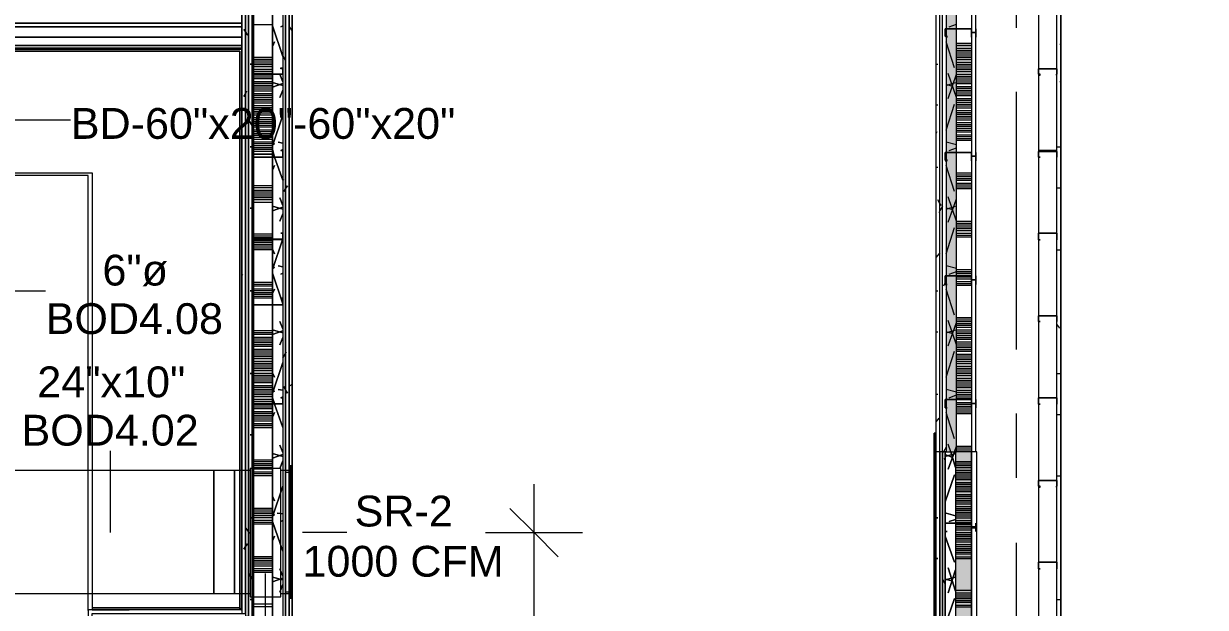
# Model space of a CAD drawing. Header units: metres. Extents: x -2 to 237, y -8 to 52.
# Drawn here: x 20.37 to 26.19, y 25.48 to 28.36 of the extents above; entities that cross this region are included whole.
import ezdxf

# ---------------------------------------------------------------- set-up
doc = ezdxf.new("R2010")
doc.units = ezdxf.units.M
doc.layers.add('HVAC - Ductos', color=5, linetype='Continuous', lineweight=0)
doc.layers.add('PDF4_Text', color=7, linetype='Continuous', lineweight=0)
doc.layers.add('PDF4_Geometry', color=7, linetype='Continuous', lineweight=0, true_color=0xaaaaaa)
doc.layers.add('PDF4_Solid Fills', color=7, linetype='Continuous', lineweight=0, true_color=0xffffff)
doc.styles.add('PDF Helvetica', font='')
doc.styles.get('PDF Helvetica').set_extended_font_data('Helvetica')

msp = doc.modelspace()

# ---------------------------------------------------------------- hatches: boundary and pattern name
at = {"layer": 'PDF4_Solid Fills', "lineweight": 0, "transparency": 33554559}
h = msp.add_hatch(color=256, dxfattribs=at)
h.paths.add_polyline_path([(24.9646, 29.555), (24.9646, 30.2652), (24.9142, 30.2652), (24.9142, 29.555)])
h.paths.add_polyline_path([(24.9646, 28.9411), (24.9142, 28.9411), (24.9142, 26.2471), (24.9646, 26.2471)])
h.paths.add_polyline_path([(24.9646, 29.5504), (24.9142, 29.5504), (24.9142, 28.9457), (24.9646, 28.9457)])
msp.add_hatch(color=256, dxfattribs=at).paths.add_polyline_path([(24.9646, 26.2471), (24.96, 25.2849), (24.96, 23.4477), (25.0379, 23.4477), (25.0379, 26.2471)])

# ---------------------------------------------------------------- linework, layer by layer
at = {"layer": 'HVAC - Ductos', "lineweight": 0}
for points in [[(16.4932, 28.2309), (16.4932, 23.3102), (16.4932, 28.1668), (16.4932, 23.3102), (16.4932, 28.2309), (16.4932, 23.3102), (16.4932, 28.2309), (21.4459, 28.2309), (16.4932, 28.2309), (21.4459, 28.2309), (16.4932, 28.2309), (21.4459, 28.2309), (21.4459, 25.4682), (21.4459, 28.2309), (21.4459, 25.4682), (21.4459, 28.2309), (21.4459, 25.4682), (21.4459, 28.2309), (21.4459, 25.4682), (21.4459, 28.2309), (16.4932, 28.2309), (16.4932, 28.3592), (21.4459, 28.3592), (16.4932, 28.3592)], [(20.2593, 27.8827), (20.6029, 27.8827)], [(20.69, 23.9333), (20.69, 23.3102), (20.69, 23.9333), (20.69, 23.3698), (20.69, 23.9333), (17.2766, 23.9333), (17.2629, 23.9333), (17.2629, 27.6078), (17.2629, 27.6216), (20.7083, 27.6216), (20.7083, 27.6078), (20.7083, 25.4682), (20.8915, 25.4682)], [(20.69, 25.4636), (20.69, 27.6078), (17.2766, 27.6078)], [(20.1356, 27.0397), (20.4792, 27.0397)], [(20.7999, 25.8485), (20.7999, 26.2517)], [(21.6842, 25.5461), (21.6384, 25.5461), (21.6384, 26.1555), (21.6842, 26.1555)], [(21.6612, 26.0088), (21.6612, 26.1463), (21.6842, 26.1463)], [(21.6842, 26.1692), (21.6842, 26.1555), (21.6842, 25.5461), (21.6842, 25.5278)], [(21.6888, 25.5552), (21.6888, 26.1417)], [(22.8846, 23.4111), (22.8846, 24.4373), (22.8846, 26.0867)], [(22.7654, 25.9676), (22.8846, 25.8485), (23.0037, 25.7293)], [(21.6612, 25.7706), (21.6612, 25.931)], [(21.9637, 25.8485), (21.7438, 25.8485)], [(22.6463, 25.8485), (22.8846, 25.8485), (23.1228, 25.8485)], [(21.6842, 25.5552), (21.6612, 25.5552), (21.6612, 25.6927)], [(21.5605, 25.6469), (21.5605, 25.4178)]]:
    msp.add_lwpolyline(points, dxfattribs=at)
for points in [[(21.4459, 28.3409), (16.4932, 28.3409)], [(16.4932, 28.2905), (21.4459, 28.2905)], [(16.4932, 28.2493), (21.4459, 28.2493)], [(21.4459, 28.2355), (16.4932, 28.2355)], [(16.4932, 28.2309), (21.4459, 28.2309), (16.4932, 28.2309), (21.4459, 28.2309)], [(16.5023, 28.2218), (21.4368, 28.2218)], [(16.5023, 28.2218), (21.4368, 28.2218)], [(18.6236, 26.1555), (21.3085, 26.1555), (21.3085, 25.5461), (18.6236, 25.5461)], [(21.3085, 26.1555), (21.4093, 26.1555), (21.4093, 25.5461), (21.3085, 25.5461)], [(21.4871, 25.5461), (21.4093, 25.5461), (21.4093, 26.1555), (21.4871, 26.1555)], [(21.6384, 25.5323), (21.6384, 26.1646), (21.4871, 26.1646), (21.4871, 25.5323)], [(21.6842, 25.5232), (21.6842, 26.1783), (21.6888, 26.1783), (21.6888, 25.5232)]]:
    msp.add_lwpolyline(points, close=True, dxfattribs=at)
at = {"layer": 'PDF4_Geometry', "lineweight": 0}
for points in [[(25.0654, 33.3715), (25.0654, 33.3898), (21.4963, 33.3898), (20.887, 33.3898), (20.69, 33.3898), (20.3555, 33.3898), (20.3555, 33.2845), (20.69, 33.2845), (20.69, 31.1265), (20.887, 31.1265), (21.4459, 31.1265), (21.4459, 30.1644), (21.4459, 25.4682), (20.8915, 25.4682), (20.69, 25.4682), (20.69, 23.3102), (20.3555, 23.3102), (20.3555, 23.2003), (20.69, 23.2003), (20.8915, 23.2003), (21.4963, 23.2003), (21.4963, 23.3973), (21.4871, 23.3973)], [(24.6119, 33.344), (25.0654, 33.344), (25.0379, 33.344), (25.0379, 33.2387), (25.0379, 33.1425), (25.0379, 30.2652), (25.0379, 26.2471), (25.0379, 23.4477)], [(25.0654, 23.4477), (25.0654, 26.2471), (25.0608, 26.2471), (25.0608, 30.2652), (25.0654, 30.2652), (25.0654, 33.1425), (25.0654, 33.2845)], [(24.9096, 23.4523), (24.9096, 26.2471), (24.96, 26.2471), (24.96, 25.8943), (24.96, 25.2849), (24.96, 24.6756), (24.96, 24.0662), (24.96, 23.4569), (24.96, 23.4477), (24.9096, 23.4477), (24.8959, 23.4477), (24.8959, 26.2471), (24.8959, 30.2652), (24.8959, 33.1425), (24.8959, 33.1607), (24.8959, 33.1745), (21.6612, 33.1745), (21.6612, 33.1607), (21.6612, 33.1425), (21.6612, 31.3235), (21.6612, 30.1644), (21.6612, 25.2895), (21.6612, 25.2666), (21.6612, 23.4477)], [(21.4825, 23.3973), (20.8915, 23.3973), (20.8915, 25.2666), (21.4459, 25.2666), (21.4963, 25.2666), (21.4963, 23.4477), (21.6934, 23.4477), (21.6934, 25.2666), (21.6934, 30.1644), (21.6934, 31.3235), (21.6934, 33.1425), (24.8638, 33.1425), (24.8638, 30.2652), (24.8638, 26.2471), (24.8638, 23.4477), (24.9096, 23.4477), (25.0608, 23.4477)], [(21.8399, 23.4477), (21.8399, 23.4523), (21.8399, 23.4569), (21.8399, 23.4523), (21.6934, 23.4523), (21.8399, 23.4523), (21.8399, 23.4477), (21.6934, 23.4477), (21.6934, 25.2666), (21.6934, 25.2895), (21.6934, 30.1644), (21.6934, 31.3235), (21.6934, 33.1425), (21.6934, 31.3235)], [(25.4594, 24.0662), (25.4594, 32.5239), (25.4594, 32.5422), (26.1192, 32.5422), (26.1192, 32.6339), (26.1192, 32.5422), (26.1192, 32.5239), (25.4778, 32.5239), (25.4778, 24.0662), (26.1742, 24.0662), (26.1742, 24.0479), (26.1742, 23.9837), (26.1742, 23.9563), (26.1742, 23.2186), (26.1558, 23.2186), (25.0608, 23.2186), (25.0608, 23.2003)], [(25.3678, 23.9746), (25.3678, 23.9563), (26.1558, 23.9563), (26.1742, 23.9563), (26.1742, 23.9837), (26.1742, 24.0479), (26.1742, 24.0662), (25.4778, 24.0662), (25.4778, 32.5239), (26.1192, 32.5239), (37.1517, 32.5239), (37.1517, 32.5422), (26.1192, 32.5422), (26.1192, 32.6339), (25.3678, 32.6339), (25.3678, 32.5972)], [(21.4963, 23.2186), (20.8915, 23.2186), (20.722, 23.2186), (20.7083, 23.2186), (20.7083, 25.4499), (20.722, 25.4499), (20.8915, 25.4499), (21.4459, 25.4499), (21.4643, 25.4499), (21.4643, 30.1644), (21.4643, 31.1403)], [(21.478, 31.1585), (21.478, 30.1644), (21.478, 25.4361), (21.478, 25.4178), (20.7404, 25.4178)], [(21.4871, 25.4178), (21.4963, 25.4178), (21.4963, 25.3674), (21.4963, 25.4178), (21.4963, 30.1644), (21.4963, 31.1723)], [(24.8638, 30.2652), (24.8638, 26.2471), (24.8638, 23.4477), (24.8638, 26.3387), (24.8638, 23.4523), (23.164, 23.4523), (23.164, 23.4477), (21.8399, 23.4477), (21.6979, 23.4477), (21.6979, 25.2666), (21.6979, 23.4477), (21.8399, 23.4477), (21.6934, 23.4477), (21.8399, 23.4477), (21.6934, 23.4477)], [(24.8822, 23.4477), (24.8822, 26.2471), (24.8822, 30.2652)], [(24.9646, 26.2471), (24.9646, 30.2652), (24.96, 30.2652)], [(20.7862, 25.2712), (20.7862, 25.4178), (20.7404, 25.4178), (20.7862, 25.4178), (20.8915, 25.4178), (21.4459, 25.4178), (21.478, 25.4178), (21.4825, 25.4178), (21.478, 25.4178), (21.478, 30.1644), (21.4963, 30.1644), (21.4963, 25.4178), (21.4871, 25.4178), (21.4963, 25.4178), (21.4963, 25.3674), (21.4825, 25.3674), (21.1573, 25.3674), (20.7862, 25.3674), (20.7862, 25.4178), (21.4825, 25.4178)], [(21.4459, 30.1644), (21.4459, 25.4636)], [(21.4459, 30.1644), (21.4459, 25.4636), (21.4459, 30.1644)], [(21.5971, 26.4808), (21.5971, 25.3674), (21.4963, 25.3674), (21.4963, 30.1644), (21.5971, 30.1644), (21.5971, 30.1369), (21.5971, 29.7291), (21.5971, 29.3259), (21.5971, 29.7291), (21.5971, 30.1369), (21.5971, 30.1644), (21.6475, 30.1644), (21.6475, 25.2987), (21.6475, 25.2895), (21.6475, 25.2666), (21.6475, 23.4477)], [(21.6475, 30.1644), (21.6475, 25.2987)], [(21.6796, 30.1644), (21.6796, 25.2895), (21.6796, 25.2666), (21.6796, 23.4477), (21.6796, 23.4339), (24.9096, 23.4339), (25.0379, 23.4339), (25.0608, 23.4339), (25.0608, 23.4157), (24.9096, 23.4157), (21.6612, 23.4157), (21.6612, 23.4339), (24.9096, 23.4339), (25.0379, 23.4339), (25.0608, 23.4339), (25.0608, 23.4477), (24.9096, 23.4477), (21.6796, 23.4477)], [(21.6934, 30.1644), (21.6934, 25.2666), (21.6934, 30.1644)], [(21.5971, 26.4853), (21.5971, 26.971), (21.5971, 27.2963), (21.5971, 27.6995), (21.5971, 28.1072), (21.5971, 28.5104), (21.5971, 28.9182), (21.5971, 29.3213)], [(24.9142, 28.9411), (24.9142, 28.3317), (24.9142, 27.7223), (24.9142, 27.113), (24.9142, 26.5036), (24.9142, 26.2471)], [(25.2579, 28.657), (25.2579, 28.3363)], [(25.3678, 28.5104), (25.3678, 28.1347)], [(25.3678, 28.1026), (25.3678, 27.7269)], [(25.2579, 28.0202), (25.2579, 26.7511)], [(25.3678, 27.6995), (25.3678, 27.3237)], [(24.9188, 27.6811), (24.9188, 27.6857)], [(25.3678, 27.2917), (25.3678, 26.916)], [(25.3678, 26.8885), (25.3678, 26.5082)], [(21.5971, 25.2987), (21.5971, 26.4808), (21.5971, 25.3674)], [(25.3678, 26.4808), (25.3678, 26.105)], [(25.2579, 26.435), (25.2579, 26.1188)], [(24.8638, 23.4523), (24.8638, 26.3387), (24.8638, 23.4523)], [(24.8638, 23.4523), (24.8638, 26.3387), (24.8638, 23.4477)], [(24.8638, 23.4523), (24.8638, 26.3387), (24.8638, 23.4523)], [(24.9096, 26.2471), (24.9142, 26.2471), (24.9096, 26.2471), (24.9096, 23.4523), (24.9096, 26.2471), (24.8959, 26.2471), (24.8959, 23.4477)], [(24.96, 26.2471), (24.9646, 26.2471), (24.96, 26.2471), (24.96, 25.8943), (24.96, 25.2849), (24.96, 24.6756), (24.96, 24.0662), (24.96, 23.4569), (24.96, 23.4477)], [(25.0654, 23.4477), (25.0654, 26.2471), (25.0379, 26.2471), (25.0379, 23.4477), (25.0608, 23.4477)], [(25.3678, 26.073), (25.3678, 25.6973)], [(25.2579, 25.7981), (25.2579, 24.5289)], [(25.3678, 25.6698), (25.3678, 25.2941)]]:
    msp.add_lwpolyline(points, dxfattribs=at)
for points in [[(21.4643, 30.1644), (21.4459, 30.1644), (21.4459, 25.4499), (21.4643, 25.4499)], [(21.478, 30.1644), (21.4643, 30.1644), (21.4643, 25.4361), (21.478, 25.4361)], [(21.6612, 30.1644), (21.6475, 30.1644), (21.6475, 25.2987), (21.6475, 25.2666), (21.6612, 25.2666)], [(21.6796, 30.1644), (21.6612, 30.1644), (21.6612, 25.2666), (21.6796, 25.2666)], [(21.6934, 30.1644), (21.6796, 30.1644), (21.6796, 25.2666), (21.6934, 25.2666)], [(21.5971, 26.4853), (21.5971, 26.971), (21.5971, 27.2963), (21.5971, 27.6995), (21.5971, 28.1072), (21.5971, 28.5104), (21.5971, 28.9182), (21.5971, 29.3213), (21.5971, 28.9182), (21.5971, 28.5104), (21.5971, 28.1072), (21.5971, 27.6995), (21.5971, 27.2963), (21.5971, 26.971)], [(25.0379, 28.2905), (25.0379, 28.3134), (25.0608, 28.3134), (25.0608, 28.3317), (25.0608, 28.2951), (25.0608, 28.2997), (25.0608, 28.2951), (25.0608, 28.2905), (25.0608, 28.2951), (25.0608, 28.3317), (25.0608, 28.3134), (25.0379, 28.3134), (25.0379, 28.3317), (24.9142, 28.3317), (24.9096, 28.3317), (24.9096, 28.2951), (24.9142, 28.2905), (24.9188, 28.2905), (24.9188, 28.2951), (24.9142, 28.2951), (24.9096, 28.2951), (24.9096, 28.3317), (24.9142, 28.3317), (25.0379, 28.3317)], [(21.4368, 25.4774), (21.4368, 25.4728), (21.4413, 25.4728), (21.4459, 25.4682), (21.4413, 25.4728), (21.4368, 25.4728), (21.4368, 25.4774), (20.7083, 25.4774), (21.4368, 25.4774), (21.4368, 28.2218)], [(20.7083, 25.4774), (21.4368, 25.4774), (21.4368, 28.2218), (21.4368, 25.4774), (21.4368, 25.4728), (21.4413, 25.4728), (21.4459, 25.4682), (21.4413, 25.4728), (21.4368, 25.4728), (21.4368, 25.4774)], [(21.6475, 28.1072), (21.643, 28.1072), (21.4963, 28.1072), (21.4963, 28.1393), (21.5009, 28.1393), (21.5009, 28.1347), (21.4963, 28.1347), (21.4963, 28.1072), (21.643, 28.1072), (21.6475, 28.1072), (21.6475, 28.1347), (21.6384, 28.1347), (21.6384, 28.1393), (21.6475, 28.1393)], [(25.4594, 28.1026), (25.4594, 28.1347), (25.3678, 28.1347), (25.3678, 28.1026), (25.377, 28.1026), (25.377, 28.1072), (25.3678, 28.1072), (25.3678, 28.1347), (25.4594, 28.1347), (25.4594, 28.1072), (25.4548, 28.1072), (25.4548, 28.1026)], [(21.6475, 27.6995), (21.643, 27.6995), (21.4963, 27.6995), (21.4963, 27.7315), (21.5009, 27.7315), (21.4963, 27.7315), (21.4963, 27.6995), (21.643, 27.6995), (21.6475, 27.6995), (21.6475, 27.7315)], [(21.6384, 27.7315), (21.6475, 27.7315)], [(25.0379, 27.6811), (25.0379, 27.704), (25.0608, 27.704), (25.0608, 27.7223), (25.0608, 27.6857), (25.0608, 27.6903), (25.0608, 27.6857), (25.0608, 27.6811), (25.0608, 27.6857), (25.0608, 27.7223), (25.0608, 27.704), (25.0379, 27.704), (25.0379, 27.7223), (24.9142, 27.7223), (24.9096, 27.7223), (24.9096, 27.6857), (24.9096, 27.6811), (24.9142, 27.6811), (24.9188, 27.6811), (24.9188, 27.6857), (24.9142, 27.6857), (24.9096, 27.6857), (24.9096, 27.7223), (24.9142, 27.7223), (25.0379, 27.7223)], [(25.4594, 27.6995), (25.4594, 27.7269), (25.4594, 27.7315), (25.3678, 27.7315), (25.3678, 27.7269), (25.3678, 27.6995), (25.377, 27.6995), (25.3678, 27.6995), (25.3678, 27.7269), (25.4594, 27.7269), (25.4594, 27.6995), (25.4548, 27.6995)], [(21.6475, 27.2963), (21.643, 27.2917), (21.4963, 27.2917), (21.4963, 27.2963), (21.4963, 27.3237), (21.5009, 27.3237), (21.4963, 27.3237), (21.4963, 27.2963), (21.643, 27.2963), (21.6475, 27.2963), (21.6475, 27.3237)], [(21.6384, 27.3237), (21.6475, 27.3237)], [(25.4594, 27.2917), (25.4594, 27.3237), (25.3678, 27.3237), (25.3678, 27.2917), (25.377, 27.2917), (25.3678, 27.2917), (25.3678, 27.3237), (25.4594, 27.3237), (25.4594, 27.2917), (25.4548, 27.2917)], [(25.0379, 27.0718), (25.0379, 27.0947), (25.0608, 27.0947), (25.0608, 27.113), (25.0608, 27.0764), (25.0608, 27.0718), (25.0608, 27.0764), (25.0608, 27.0809), (25.0608, 27.0764), (25.0608, 27.0718), (25.0608, 27.0764), (25.0608, 27.113), (25.0608, 27.0947), (25.0379, 27.0947), (25.0379, 27.113), (24.9142, 27.113), (24.9096, 27.113), (24.9096, 27.0764), (24.9096, 27.0718), (24.9142, 27.0718), (24.9188, 27.0718), (24.9142, 27.0718), (24.9096, 27.0718), (24.9096, 27.0764), (24.9096, 27.113), (24.9142, 27.113), (25.0379, 27.113)], [(21.6475, 26.971), (21.643, 26.971), (21.4963, 26.971), (21.4963, 27.003), (21.5009, 27.003), (21.4963, 27.003), (21.4963, 26.971), (21.643, 26.971), (21.6475, 26.971), (21.6475, 27.003)], [(21.6384, 27.003), (21.6475, 27.003)], [(25.4594, 26.8885), (25.4594, 26.916), (25.3678, 26.916), (25.3678, 26.8885), (25.377, 26.8885), (25.3678, 26.8885), (25.3678, 26.916), (25.4594, 26.916), (25.4594, 26.8885), (25.4548, 26.8885)], [(21.6475, 26.4853), (21.6475, 26.4808), (21.643, 26.4808), (21.4963, 26.4808), (21.4963, 26.4853), (21.4963, 26.5128), (21.5009, 26.5128), (21.4963, 26.5128), (21.4963, 26.4853), (21.643, 26.4853), (21.6475, 26.4853), (21.6475, 26.5128)], [(21.6384, 26.5128), (21.6475, 26.5128)], [(25.0379, 26.4624), (25.0379, 26.4853), (25.0608, 26.4853), (25.0608, 26.5036), (25.0608, 26.4624), (25.0608, 26.4716), (25.0608, 26.4624), (25.0608, 26.5036), (25.0608, 26.4853), (25.0379, 26.4853), (25.0379, 26.5036), (24.9142, 26.5036), (24.9096, 26.5036), (24.9096, 26.467), (24.9096, 26.4624), (24.9142, 26.4624), (24.9188, 26.4624), (24.9142, 26.4624), (24.9096, 26.4624), (24.9096, 26.467), (24.9096, 26.5036), (24.9142, 26.5036), (25.0379, 26.5036)], [(25.4594, 26.4808), (25.4594, 26.5082), (25.4594, 26.5128), (25.3678, 26.5128), (25.3678, 26.5082), (25.3678, 26.4808), (25.377, 26.4808), (25.3678, 26.4808), (25.3678, 26.5082), (25.3678, 26.5128), (25.4594, 26.5128), (25.4594, 26.5082), (25.4594, 26.4808), (25.4548, 26.4808)], [(24.8546, 23.4569), (24.8546, 26.3387)], [(24.8638, 26.3387), (24.8638, 26.2471), (24.8638, 26.3387), (24.8592, 26.3387), (24.8546, 26.3387), (24.8592, 26.3387), (24.8546, 26.3387), (24.8592, 26.3387), (24.8638, 26.3387), (24.8638, 26.2975)], [(24.8546, 23.4569), (24.8546, 26.3387)], [(24.8638, 23.4477), (24.8638, 26.2471), (24.8638, 23.4477), (24.8822, 23.4477), (24.8822, 26.2471), (24.8638, 26.2471)], [(24.8822, 23.4477), (24.8959, 23.4477), (24.8959, 26.2471), (24.8822, 26.2471)], [(24.96, 23.4477), (25.0379, 23.4477), (25.0379, 26.2471), (24.96, 26.2471), (24.96, 25.8943), (24.96, 25.2849), (24.96, 24.6756), (24.96, 24.0662), (24.96, 23.4569)], [(25.4594, 26.073), (25.4594, 26.105), (25.3678, 26.105), (25.3678, 26.073), (25.377, 26.073), (25.377, 26.0776), (25.3678, 26.0776), (25.3678, 26.105), (25.4594, 26.105), (25.4594, 26.0776), (25.4548, 26.0776), (25.4548, 26.073)], [(25.0379, 25.853), (25.0379, 25.8714), (25.0608, 25.8714), (25.0608, 25.876), (25.0608, 25.8943), (25.0608, 25.853), (25.0608, 25.8576), (25.0608, 25.853), (25.0608, 25.8943), (25.0608, 25.876), (25.0379, 25.876), (25.0379, 25.8943), (24.9142, 25.8943), (24.9096, 25.8943), (24.9096, 25.853), (24.9142, 25.853), (24.9188, 25.853), (24.9142, 25.853), (24.9096, 25.853), (24.9096, 25.8943), (24.9142, 25.8943), (25.0379, 25.8943)], [(25.4594, 25.6698), (25.4594, 25.6973), (25.4594, 25.7019), (25.3678, 25.7019), (25.3678, 25.6973), (25.3678, 25.6698), (25.377, 25.6698), (25.3678, 25.6698), (25.3678, 25.6973), (25.3678, 25.7019), (25.4594, 25.7019), (25.4594, 25.6973), (25.4594, 25.6698), (25.4548, 25.6698)]]:
    msp.add_lwpolyline(points, close=True, dxfattribs=at)
at = {"layer": 'PDF4_Geometry', "color": 254, "lineweight": 0, "true_color": 0xd4d4d4}
for points in [[(21.5971, 29.3213), (21.4963, 29.3213), (21.4963, 28.9182), (21.4963, 28.5104), (21.4963, 28.1072), (21.4963, 27.6995), (21.4963, 27.2963)], [(21.5055, 27.2963), (21.5055, 27.6995), (21.5055, 28.1072), (21.5055, 28.5104), (21.5055, 28.9182), (21.5055, 29.3213)], [(21.5971, 28.3501), (21.4963, 28.3501)], [(24.9646, 28.2493), (25.0379, 28.2493)], [(24.9646, 28.2355), (25.0379, 28.2355)], [(24.9646, 28.2263), (25.0379, 28.2263)], [(21.5971, 28.1897), (21.4963, 28.1897)], [(21.5971, 28.1805), (21.4963, 28.1805)], [(21.5971, 28.1714), (21.4963, 28.1714)], [(24.9646, 28.2172), (25.0379, 28.2172)], [(24.9646, 28.208), (25.0379, 28.208)], [(24.9646, 28.1989), (25.0379, 28.1989)], [(24.9646, 28.1897), (25.0379, 28.1897)], [(24.9646, 28.1805), (25.0379, 28.1805)], [(24.9646, 28.1668), (25.0379, 28.1668)], [(21.5971, 28.1622), (21.4963, 28.1622)], [(21.5971, 28.153), (21.4963, 28.153)], [(21.5971, 28.1438), (21.4963, 28.1438)], [(21.5971, 28.1301), (21.4963, 28.1301)], [(21.5971, 28.121), (21.4963, 28.121)], [(21.5971, 28.1118), (21.4963, 28.1118)], [(24.9646, 28.1576), (25.0379, 28.1576)], [(24.9646, 28.1484), (25.0379, 28.1484)], [(24.9646, 28.1393), (25.0379, 28.1393)], [(24.9646, 28.1301), (25.0379, 28.1301)], [(24.9646, 28.121), (25.0379, 28.121)], [(24.9646, 28.1072), (25.0379, 28.1072)], [(21.5971, 28.1026), (21.4963, 28.1026)], [(21.5971, 28.0935), (21.4963, 28.0935)], [(21.5971, 28.0843), (21.4963, 28.0843)], [(21.5971, 28.0706), (21.4963, 28.0706)], [(21.5971, 28.0614), (21.4963, 28.0614)], [(21.5971, 28.0522), (21.4963, 28.0522)], [(24.9646, 28.098), (25.0379, 28.098)], [(24.9646, 28.0889), (25.0379, 28.0889)], [(24.9646, 28.0797), (25.0379, 28.0797)], [(24.9646, 28.0706), (25.0379, 28.0706)], [(24.9646, 28.0614), (25.0379, 28.0614)], [(24.9646, 28.0476), (25.0379, 28.0476)], [(21.5971, 28.0431), (21.4963, 28.0431)], [(21.5971, 28.0339), (21.4963, 28.0339)], [(21.5971, 28.0248), (21.4963, 28.0248)], [(21.5971, 28.011), (21.4963, 28.011)], [(21.5971, 28.0018), (21.4963, 28.0018)], [(21.5971, 27.9927), (21.4963, 27.9927)], [(24.9646, 28.0385), (25.0379, 28.0385)], [(24.9646, 28.0293), (25.0379, 28.0293)], [(24.9646, 28.0202), (25.0379, 28.0202)], [(24.9646, 28.011), (25.0379, 28.011)], [(24.9646, 28.0018), (25.0379, 28.0018)], [(24.9646, 27.9881), (25.0379, 27.9881)], [(21.5971, 27.9835), (21.4963, 27.9835)], [(21.5971, 27.9744), (21.4963, 27.9744)], [(21.5971, 27.9652), (21.4963, 27.9652)], [(21.5971, 27.9514), (21.4963, 27.9514)], [(21.5971, 27.9423), (21.4963, 27.9423)], [(21.5971, 27.9331), (21.4963, 27.9331)], [(24.9646, 27.9789), (25.0379, 27.9789)], [(24.9646, 27.9698), (25.0379, 27.9698)], [(24.9646, 27.9606), (25.0379, 27.9606)], [(24.9646, 27.9514), (25.0379, 27.9514)], [(24.9646, 27.9423), (25.0379, 27.9423)], [(21.5971, 27.924), (21.4963, 27.924)], [(21.5971, 27.9148), (21.4963, 27.9148)], [(21.5971, 27.9056), (21.4963, 27.9056)], [(21.5971, 27.8919), (21.4963, 27.8919)], [(21.5971, 27.8827), (21.4963, 27.8827)], [(21.5971, 27.8735), (21.4963, 27.8735)], [(24.9646, 27.9285), (25.0379, 27.9285)], [(24.9646, 27.9194), (25.0379, 27.9194)], [(24.9646, 27.9102), (25.0379, 27.9102)], [(24.9646, 27.9011), (25.0379, 27.9011)], [(24.9646, 27.8919), (25.0379, 27.8919)], [(24.9646, 27.8827), (25.0379, 27.8827)], [(21.5971, 27.8644), (21.4963, 27.8644)], [(21.5971, 27.8552), (21.4963, 27.8552)], [(21.5971, 27.8461), (21.4963, 27.8461)], [(21.5971, 27.8323), (21.4963, 27.8323)], [(21.5971, 27.8231), (21.4963, 27.8231)], [(21.5971, 27.814), (21.4963, 27.814)], [(24.9646, 27.8689), (25.0379, 27.8689)], [(24.9646, 27.8598), (25.0379, 27.8598)], [(24.9646, 27.8507), (25.0379, 27.8507)], [(24.9646, 27.8415), (25.0379, 27.8415)], [(24.9646, 27.8323), (25.0379, 27.8323)], [(24.9646, 27.8231), (25.0379, 27.8231)], [(21.5971, 27.8049), (21.4963, 27.8049)], [(21.5971, 27.7957), (21.4963, 27.7957)], [(21.5971, 27.7865), (21.4963, 27.7865)], [(21.5971, 27.7727), (21.4963, 27.7727)], [(21.5971, 27.7636), (21.4963, 27.7636)], [(24.9646, 27.8094), (25.0379, 27.8094)], [(24.9646, 27.8003), (25.0379, 27.8003)], [(24.9646, 27.7911), (25.0379, 27.7911)], [(24.9646, 27.7819), (25.0379, 27.7819)], [(21.5971, 27.7544), (21.4963, 27.7544)], [(21.5971, 27.7453), (21.4963, 27.7453)], [(21.5971, 27.7361), (21.4963, 27.7361)], [(21.5971, 27.7269), (21.4963, 27.7269)], [(24.9646, 27.6216), (25.0379, 27.6216)], [(24.9646, 27.6124), (25.0379, 27.6124)], [(24.9646, 27.6032), (25.0379, 27.6032)], [(24.9646, 27.594), (25.0379, 27.594)], [(24.9646, 27.5849), (25.0379, 27.5849)], [(21.5971, 27.5574), (21.4963, 27.5574)], [(21.5971, 27.5482), (21.4963, 27.5482)], [(21.5971, 27.5345), (21.4963, 27.5345)], [(21.5971, 27.5254), (21.4963, 27.5254)], [(24.9646, 27.5712), (25.0379, 27.5712)], [(24.9646, 27.562), (25.0379, 27.562)], [(24.9646, 27.5528), (25.0379, 27.5528)], [(24.9646, 27.5437), (25.0379, 27.5437)], [(21.5971, 27.5162), (21.4963, 27.5162)], [(21.5971, 27.507), (21.4963, 27.507)], [(21.5971, 27.4978), (21.4963, 27.4978)], [(21.5971, 27.4887), (21.4963, 27.4887)], [(21.5971, 27.475), (21.4963, 27.475)], [(24.9646, 27.3833), (25.0379, 27.3833)], [(24.9646, 27.3742), (25.0379, 27.3742)], [(24.9646, 27.365), (25.0379, 27.365)], [(24.9646, 27.3558), (25.0379, 27.3558)], [(21.5971, 27.3191), (21.4963, 27.3191)], [(21.5971, 27.31), (21.4963, 27.31)], [(21.5971, 27.3009), (21.4963, 27.3009)], [(21.5971, 26.4853), (21.4963, 26.4853), (21.4963, 26.971), (21.4963, 27.2917)], [(21.5055, 26.4853), (21.5055, 26.971), (21.5055, 27.2917)], [(24.9646, 27.3467), (25.0379, 27.3467)], [(24.9646, 27.3375), (25.0379, 27.3375)], [(24.9646, 27.3237), (25.0379, 27.3237)], [(24.9646, 27.3146), (25.0379, 27.3146)], [(24.9646, 27.3055), (25.0379, 27.3055)], [(21.5971, 27.2871), (21.4963, 27.2871)], [(21.5971, 27.2779), (21.4963, 27.2779)], [(21.5971, 27.2688), (21.4963, 27.2688)], [(21.5971, 27.2596), (21.4963, 27.2596)], [(21.5971, 27.2505), (21.4963, 27.2505)], [(21.5971, 27.2413), (21.4963, 27.2413)], [(24.9646, 27.1451), (25.0379, 27.1451)], [(24.9646, 27.1359), (25.0379, 27.1359)], [(24.9646, 27.1267), (25.0379, 27.1267)], [(24.9646, 27.1176), (25.0379, 27.1176)], [(21.5971, 27.0809), (21.4963, 27.0809)], [(21.5971, 27.0718), (21.4963, 27.0718)], [(21.5971, 27.0626), (21.4963, 27.0626)], [(24.9646, 27.1084), (25.0379, 27.1084)], [(24.9646, 27.0993), (25.0379, 27.0993)], [(24.9646, 27.0855), (25.0379, 27.0855)], [(24.9646, 27.0764), (25.0379, 27.0764)], [(24.9646, 27.0672), (25.0379, 27.0672)], [(21.5971, 27.0488), (21.4963, 27.0488)], [(21.5971, 27.0397), (21.4963, 27.0397)], [(21.5971, 27.0306), (21.4963, 27.0306)], [(21.5971, 27.0214), (21.4963, 27.0214)], [(21.5971, 27.0122), (21.4963, 27.0122)], [(21.5971, 27.003), (21.4963, 27.003)], [(24.9646, 26.8977), (25.0379, 26.8977)], [(24.9646, 26.8885), (25.0379, 26.8885)], [(21.5971, 26.8427), (21.4963, 26.8427)], [(21.5971, 26.8335), (21.4963, 26.8335)], [(21.5971, 26.8244), (21.4963, 26.8244)], [(24.9646, 26.8793), (25.0379, 26.8793)], [(24.9646, 26.8702), (25.0379, 26.8702)], [(24.9646, 26.861), (25.0379, 26.861)], [(24.9646, 26.8473), (25.0379, 26.8473)], [(24.9646, 26.8381), (25.0379, 26.8381)], [(24.9646, 26.8289), (25.0379, 26.8289)], [(21.5971, 26.8106), (21.4963, 26.8106)], [(21.5971, 26.8015), (21.4963, 26.8015)], [(21.5971, 26.7923), (21.4963, 26.7923)], [(21.5971, 26.7831), (21.4963, 26.7831)], [(21.5971, 26.7739), (21.4963, 26.7739)], [(24.9646, 26.8198), (25.0379, 26.8198)], [(24.9646, 26.8106), (25.0379, 26.8106)], [(24.9646, 26.8015), (25.0379, 26.8015)], [(24.9646, 26.7877), (25.0379, 26.7877)], [(24.9646, 26.7785), (25.0379, 26.7785)], [(24.9646, 26.7693), (25.0379, 26.7693)], [(21.5971, 26.7648), (21.4963, 26.7648)], [(21.5971, 26.7511), (21.4963, 26.7511)], [(21.5971, 26.7419), (21.4963, 26.7419)], [(21.5971, 26.7327), (21.4963, 26.7327)], [(21.5971, 26.7235), (21.4963, 26.7235)], [(21.5971, 26.7144), (21.4963, 26.7144)], [(24.9646, 26.7602), (25.0379, 26.7602)], [(24.9646, 26.7511), (25.0379, 26.7511)], [(24.9646, 26.7419), (25.0379, 26.7419)], [(24.9646, 26.7281), (25.0379, 26.7281)], [(24.9646, 26.719), (25.0379, 26.719)], [(24.9646, 26.7098), (25.0379, 26.7098)], [(21.5971, 26.7053), (21.4963, 26.7053)], [(21.5971, 26.6915), (21.4963, 26.6915)], [(21.5971, 26.6823), (21.4963, 26.6823)], [(21.5971, 26.6732), (21.4963, 26.6732)], [(21.5971, 26.664), (21.4963, 26.664)], [(21.5971, 26.6548), (21.4963, 26.6548)], [(24.9646, 26.7007), (25.0379, 26.7007)], [(24.9646, 26.6915), (25.0379, 26.6915)], [(24.9646, 26.6823), (25.0379, 26.6823)], [(24.9646, 26.6686), (25.0379, 26.6686)], [(24.9646, 26.6594), (25.0379, 26.6594)], [(24.9646, 26.6503), (25.0379, 26.6503)], [(21.5971, 26.6457), (21.4963, 26.6457)], [(21.5971, 26.6319), (21.4963, 26.6319)], [(21.5971, 26.6228), (21.4963, 26.6228)], [(21.5971, 26.6136), (21.4963, 26.6136)], [(21.5971, 26.6044), (21.4963, 26.6044)], [(21.5971, 26.5953), (21.4963, 26.5953)], [(24.9646, 26.6411), (25.0379, 26.6411)], [(24.9646, 26.6319), (25.0379, 26.6319)], [(24.9646, 26.6228), (25.0379, 26.6228)], [(24.9646, 26.609), (25.0379, 26.609)], [(24.9646, 26.5999), (25.0379, 26.5999)], [(21.5971, 26.5861), (21.4963, 26.5861)], [(21.5971, 26.5724), (21.4963, 26.5724)], [(21.5971, 26.5632), (21.4963, 26.5632)], [(21.5971, 26.554), (21.4963, 26.554)], [(21.5971, 26.5449), (21.4963, 26.5449)], [(21.5971, 26.5357), (21.4963, 26.5357)], [(24.9646, 26.5907), (25.0379, 26.5907)], [(24.9646, 26.5815), (25.0379, 26.5815)], [(24.9646, 26.5724), (25.0379, 26.5724)], [(24.9646, 26.5632), (25.0379, 26.5632)], [(24.9646, 26.5495), (25.0379, 26.5495)], [(24.9646, 26.5403), (25.0379, 26.5403)], [(21.5971, 26.5266), (21.4963, 26.5266)], [(21.5971, 26.5174), (21.4963, 26.5174)], [(21.5971, 26.5036), (21.4963, 26.5036)], [(21.5971, 26.4944), (21.4963, 26.4944)], [(21.4963, 25.2895), (21.4963, 25.2987), (21.4963, 25.3674), (21.4963, 25.9859), (21.4963, 26.4808)], [(21.5971, 26.4762), (21.4963, 26.4762)], [(21.5055, 25.2895), (21.5055, 25.2987), (21.5055, 25.3674), (21.5055, 25.9859), (21.5055, 26.4808)], [(24.9646, 26.5311), (25.0379, 26.5311)], [(24.9646, 26.522), (25.0379, 26.522)], [(24.9646, 26.5128), (25.0379, 26.5128)], [(24.9646, 26.5036), (25.0379, 26.5036)], [(24.9646, 26.4899), (25.0379, 26.4899)], [(24.9646, 26.4808), (25.0379, 26.4808)], [(21.5971, 26.467), (21.4963, 26.467)], [(21.5971, 26.4578), (21.4963, 26.4578)], [(21.5971, 26.4441), (21.4963, 26.4441)], [(21.5971, 26.435), (21.4963, 26.435)], [(21.5971, 26.4258), (21.4963, 26.4258)], [(24.9646, 26.4716), (25.0379, 26.4716)], [(24.9646, 26.4624), (25.0379, 26.4624)], [(24.9646, 26.4532), (25.0379, 26.4532)], [(24.9646, 26.4441), (25.0379, 26.4441)], [(24.9646, 26.435), (25.0379, 26.435)], [(21.5971, 26.4166), (21.4963, 26.4166)], [(21.5971, 26.4074), (21.4963, 26.4074)], [(21.5971, 26.3983), (21.4963, 26.3983)], [(21.5971, 26.3845), (21.4963, 26.3845)], [(21.5971, 26.3754), (21.4963, 26.3754)], [(24.9646, 26.2746), (25.0379, 26.2746)], [(24.9646, 26.2654), (25.0379, 26.2654)], [(24.9646, 26.2562), (25.0379, 26.2562)], [(21.5971, 26.2059), (21.4963, 26.2059)], [(21.5971, 26.1967), (21.4963, 26.1967)], [(21.5971, 26.1875), (21.4963, 26.1875)], [(24.96, 26.1875), (25.0379, 26.1875)], [(21.5971, 26.1783), (21.4963, 26.1783)], [(21.5971, 26.1692), (21.4963, 26.1692)], [(21.5971, 26.1601), (21.4963, 26.1601)], [(21.5971, 26.1463), (21.4963, 26.1463)], [(21.5971, 26.1371), (21.4963, 26.1371)], [(21.5971, 26.1279), (21.4963, 26.1279)], [(24.96, 26.1783), (25.0379, 26.1783)], [(24.96, 26.1692), (25.0379, 26.1692)], [(24.96, 26.1555), (25.0379, 26.1555)], [(24.96, 26.1463), (25.0379, 26.1463)], [(24.96, 26.1371), (25.0379, 26.1371)], [(24.96, 26.1279), (25.0379, 26.1279)], [(24.96, 26.1188), (25.0379, 26.1188)], [(24.96, 26.1096), (25.0379, 26.1096)], [(24.96, 26.0959), (25.0379, 26.0959)], [(24.96, 26.0867), (25.0379, 26.0867)], [(24.96, 26.0776), (25.0379, 26.0776)], [(24.96, 26.0684), (25.0379, 26.0684)], [(24.96, 26.0592), (25.0379, 26.0592)], [(24.96, 26.0501), (25.0379, 26.0501)], [(24.96, 26.0363), (25.0379, 26.0363)], [(24.96, 26.0272), (25.0379, 26.0272)], [(24.96, 26.018), (25.0379, 26.018)], [(21.5971, 25.9676), (21.4963, 25.9676)], [(21.5971, 25.9584), (21.4963, 25.9584)], [(24.96, 26.0088), (25.0379, 26.0088)], [(24.96, 25.9997), (25.0379, 25.9997)], [(24.96, 25.9905), (25.0379, 25.9905)], [(24.96, 25.9768), (25.0379, 25.9768)], [(24.96, 25.9676), (25.0379, 25.9676)], [(24.96, 25.9584), (25.0379, 25.9584)], [(21.5971, 25.9492), (21.4963, 25.9492)], [(21.5971, 25.9401), (21.4963, 25.9401)], [(21.5971, 25.931), (21.4963, 25.931)], [(21.5971, 25.9218), (21.4963, 25.9218)], [(21.5971, 25.908), (21.4963, 25.908)], [(21.5971, 25.8988), (21.4963, 25.8988)], [(24.96, 25.9492), (25.0379, 25.9492)], [(24.96, 25.9401), (25.0379, 25.9401)], [(24.96, 25.931), (25.0379, 25.931)], [(24.96, 25.9218), (25.0379, 25.9218)], [(24.96, 25.908), (25.0379, 25.908)], [(24.96, 25.8988), (25.0379, 25.8988)], [(21.5971, 25.8897), (21.4963, 25.8897)], [(24.96, 25.8897), (25.0379, 25.8897)], [(24.96, 25.8806), (25.0379, 25.8806)], [(24.96, 25.8714), (25.0379, 25.8714)], [(24.96, 25.8622), (25.0379, 25.8622)], [(24.96, 25.8485), (25.0379, 25.8485)], [(24.96, 25.8393), (25.0379, 25.8393)], [(24.96, 25.8301), (25.0379, 25.8301)], [(24.96, 25.821), (25.0379, 25.821)], [(24.96, 25.8118), (25.0379, 25.8118)], [(24.96, 25.8027), (25.0379, 25.8027)], [(24.96, 25.7889), (25.0379, 25.7889)], [(24.96, 25.7797), (25.0379, 25.7797)], [(21.5971, 25.7293), (21.4963, 25.7293)], [(21.5971, 25.7202), (21.4963, 25.7202)], [(24.96, 25.7706), (25.0379, 25.7706)], [(24.96, 25.7614), (25.0379, 25.7614)], [(24.96, 25.7523), (25.0379, 25.7523)], [(24.96, 25.7431), (25.0379, 25.7431)], [(24.96, 25.7293), (25.0379, 25.7293)], [(24.96, 25.7202), (25.0379, 25.7202)], [(21.5971, 25.711), (21.4963, 25.711)], [(21.5971, 25.7019), (21.4963, 25.7019)], [(21.5971, 25.6927), (21.4963, 25.6927)], [(21.5971, 25.6835), (21.4963, 25.6835)], [(21.5971, 25.6698), (21.4963, 25.6698)], [(21.5971, 25.6606), (21.4963, 25.6606)], [(21.5971, 25.6515), (21.4963, 25.6515)], [(24.96, 25.5644), (25.0379, 25.5644)], [(24.96, 25.5507), (25.0379, 25.5507)], [(21.5971, 25.4957), (21.4963, 25.4957)], [(24.96, 25.5415), (25.0379, 25.5415)], [(24.96, 25.5323), (25.0379, 25.5323)], [(24.96, 25.5232), (25.0379, 25.5232)], [(24.96, 25.514), (25.0379, 25.514)], [(24.96, 25.5048), (25.0379, 25.5048)], [(24.96, 25.4911), (25.0379, 25.4911)], [(21.5971, 25.482), (21.4963, 25.482)], [(24.96, 25.482), (25.0379, 25.482)]]:
    msp.add_lwpolyline(points, dxfattribs=at)
at = {"layer": 'PDF4_Geometry', "color": 254, "lineweight": 0, "true_color": 0xdddddd}
for points in [[(21.5971, 28.3455), (21.6475, 28.1943)], [(21.6475, 28.3455), (21.6384, 28.3409)], [(21.6063, 28.2676), (21.5971, 28.2447)], [(21.6338, 28.1072), (21.6475, 28.0706)], [(21.5971, 28.066), (21.6475, 28.0522)], [(21.6475, 28.0614), (21.5971, 28.0431)], [(21.6475, 28.0293), (21.6338, 27.9927)], [(21.6475, 27.9056), (21.5971, 27.7544)], [(21.5971, 27.8552), (21.6063, 27.8323)], [(21.6063, 27.7636), (21.5971, 27.759)], [(21.6246, 27.7727), (21.6475, 27.7682)], [(21.5971, 27.7361), (21.6063, 27.6995), (21.6475, 27.5849), (21.6063, 27.6995)], [(21.6475, 27.7361), (21.6384, 27.7315)], [(21.6063, 27.6582), (21.5971, 27.6353)], [(21.6338, 27.4978), (21.6475, 27.4612)], [(21.5971, 27.4566), (21.6475, 27.4429)], [(21.6475, 27.452), (21.5971, 27.4337)], [(21.6475, 27.42), (21.6338, 27.3833)], [(21.6475, 27.2963), (21.5971, 27.1451)], [(21.5971, 27.2459), (21.6063, 27.2229)], [(21.6063, 27.1542), (21.5971, 27.1497)], [(21.5971, 27.1267), (21.6475, 26.9756)], [(21.6246, 27.1634), (21.6475, 27.1588)], [(21.6475, 27.1267), (21.6384, 27.1222)], [(21.6063, 27.0488), (21.5971, 27.026)], [(21.6338, 26.8885), (21.6475, 26.8519)], [(21.5971, 26.8473), (21.6475, 26.8335)], [(21.6475, 26.8427), (21.5971, 26.8244)], [(21.6475, 26.8106), (21.6338, 26.7739)], [(21.6475, 26.6869), (21.5971, 26.5357)], [(21.5971, 26.6365), (21.6063, 26.6136)], [(21.6063, 26.5449), (21.5971, 26.5403)], [(21.6246, 26.554), (21.6475, 26.5495)], [(21.5971, 26.5128), (21.6063, 26.4853)], [(21.6063, 26.4808), (21.6475, 26.3662)], [(21.6475, 26.5174), (21.6384, 26.5128)], [(21.6063, 26.4395), (21.5971, 26.4166)], [(21.6338, 26.2791), (21.6475, 26.2425)], [(24.9554, 26.2471), (24.9234, 26.1601)], [(24.9371, 26.2471), (24.96, 26.1692)], [(21.5971, 26.2379), (21.6475, 26.2241)], [(21.6475, 26.2333), (21.5971, 26.215)], [(21.6475, 26.2013), (21.6338, 26.1646)], [(24.96, 26.2379), (24.9096, 26.2241)], [(24.9096, 26.2333), (24.9417, 26.2196)], [(24.9554, 26.1325), (24.9096, 25.9997)], [(21.6475, 26.0776), (21.5971, 25.9264)], [(21.5971, 26.0272), (21.6063, 26.0042)], [(21.6063, 25.9355), (21.5971, 25.931)], [(21.5971, 25.9034), (21.6475, 25.7568)], [(21.62, 25.9447), (21.6475, 25.9401)], [(21.6475, 25.908), (21.6384, 25.9034)], [(24.9142, 25.9447), (24.96, 25.931)], [(24.96, 25.9126), (24.928, 25.9034)], [(21.6063, 25.8301), (21.5971, 25.8072)], [(24.9096, 25.8301), (24.9554, 25.7019)], [(21.6338, 25.6698), (21.6475, 25.6331)], [(24.9234, 25.6743), (24.96, 25.5598)], [(24.96, 25.6652), (24.9234, 25.5507)], [(21.5971, 25.6285), (21.6475, 25.6148)], [(21.6475, 25.624), (21.5971, 25.6057)], [(24.96, 25.6285), (24.9096, 25.6148)], [(24.9096, 25.6194), (24.9417, 25.6103)], [(21.6475, 25.5919), (21.6338, 25.5552)], [(24.9554, 25.5232), (24.9096, 25.3903)]]:
    msp.add_lwpolyline(points, close=True, dxfattribs=at)
at = {"layer": 'PDF4_Geometry', "color": 254, "lineweight": 0, "true_color": 0xeaeaea}
for points in [[(21.6796, 28.3409), (21.6934, 28.3225)], [(21.4551, 28.3271), (21.4643, 28.3179), (21.4734, 28.2997), (21.4643, 28.3179)], [(21.6475, 28.1989), (21.6612, 28.1759)], [(21.4963, 28.1576), (21.4871, 28.1576)], [(21.4551, 27.9972), (21.4643, 28.011), (21.4689, 28.0248), (21.4643, 28.011)], [(21.4825, 27.8781), (21.4963, 27.8552)], [(21.4917, 27.8598), (21.4963, 27.8644)], [(21.4963, 27.7499), (21.4871, 27.7499)], [(21.6475, 27.5895), (21.6521, 27.5849)], [(21.6521, 27.53), (21.6612, 27.5437), (21.6704, 27.5574), (21.6612, 27.5437)], [(21.4963, 27.4475), (21.4871, 27.4475)], [(21.4459, 27.1222), (21.4505, 27.1176)], [(21.4963, 27.0397), (21.4871, 27.0397)], [(21.6475, 26.7098), (21.6612, 26.7327), (21.6658, 26.7373), (21.6612, 26.7327)], [(21.4963, 26.6319), (21.4871, 26.6319)], [(21.6521, 26.5678), (21.6612, 26.5495), (21.6704, 26.5357), (21.6612, 26.5495)], [(21.6842, 26.5724), (21.6934, 26.5815)], [(21.4963, 26.3295), (21.4871, 26.3295)], [(24.8959, 26.2425), (24.9005, 26.2471)], [(24.905, 26.215), (24.9096, 26.2013)], [(21.6796, 26.1142), (21.6934, 26.0867)], [(21.4963, 25.9218), (21.4871, 25.9218)], [(24.873, 25.9218), (24.8638, 25.9218)], [(21.478, 25.853), (21.4825, 25.8439), (21.478, 25.853), (21.4643, 25.8714)], [(21.4551, 25.766), (21.4643, 25.7797), (21.4734, 25.7935), (21.4643, 25.7797)], [(24.873, 25.7202), (24.8638, 25.7202)], [(21.478, 25.6469), (21.4963, 25.6194)], [(24.8959, 25.624), (24.8959, 25.6194), (24.9096, 25.5965), (24.8959, 25.6194)], [(21.4963, 25.5186), (21.4871, 25.5186)]]:
    msp.add_lwpolyline(points, close=True, dxfattribs=at)
at = {"layer": 'PDF4_Geometry', "color": 254, "lineweight": 0, "true_color": 0xdddddd}
for points in [[(24.928, 28.3409), (24.9646, 28.3546)], [(24.9554, 28.1393), (24.9142, 28.2676)], [(24.9646, 27.9927), (24.9234, 28.1118)], [(24.9234, 27.9881), (24.9646, 28.1072)], [(24.9142, 28.0522), (24.96, 28.066)], [(24.9463, 28.0476), (24.9142, 28.0568)], [(24.9142, 27.8323), (24.9554, 27.9606)], [(24.9646, 27.759), (24.9142, 27.7727)], [(24.928, 27.7315), (24.9646, 27.7453)], [(24.9554, 27.53), (24.9142, 27.6582)], [(24.9646, 27.3833), (24.9234, 27.5024)], [(24.9234, 27.3787), (24.9646, 27.4933)], [(24.9142, 27.4429), (24.96, 27.4566)], [(24.9463, 27.4383), (24.9142, 27.4475)], [(24.9142, 27.2229), (24.9554, 27.3513)], [(24.9646, 27.1497), (24.9142, 27.1634)], [(24.928, 27.1222), (24.9646, 27.1359)], [(24.9554, 26.9206), (24.9142, 27.0488)], [(24.9646, 26.7739), (24.9234, 26.8931)], [(24.9234, 26.7693), (24.9646, 26.8839)], [(24.9142, 26.8335), (24.96, 26.8473)], [(24.9417, 26.8289), (24.9142, 26.8381)], [(24.9142, 26.6136), (24.9554, 26.7419)], [(24.9646, 26.5403), (24.9142, 26.554)], [(24.928, 26.5128), (24.9646, 26.5266)], [(24.9554, 26.3112), (24.9142, 26.4395)], [(24.9371, 26.2471), (24.9234, 26.2837)], [(24.9554, 26.2471), (24.9646, 26.2746)]]:
    msp.add_lwpolyline(points, dxfattribs=at)
at = {"layer": 'PDF4_Geometry', "color": 254, "lineweight": 0, "true_color": 0xd4d4d4}
for points in [[(25.0379, 28.2584), (24.9646, 28.2584)], [(21.4963, 27.7132), (21.5971, 27.7132)], [(25.0379, 26.9068), (24.9646, 26.9068)], [(21.4963, 26.3662), (21.5971, 26.3662)], [(25.0379, 26.1967), (24.96, 26.1967)]]:
    msp.add_lwpolyline(points, close=True, dxfattribs=at)
at = {"layer": 'PDF4_Geometry', "color": 7, "lineweight": 0, "true_color": 0xffffff}
for points in [[(25.4778, 28.2584), (25.4732, 28.2538)], [(25.4778, 28.0706), (25.4732, 28.0706)], [(25.4594, 27.7499), (25.4778, 27.7499)], [(25.4594, 27.5482), (25.4778, 27.5482)], [(25.4594, 27.2413), (25.4778, 27.2413)], [(25.4732, 26.8564), (25.4594, 26.8748)], [(25.4594, 26.6319), (25.4778, 26.6319)], [(25.4594, 26.4304), (25.4778, 26.4304)], [(25.4594, 26.1279), (25.4778, 26.1279)], [(25.4594, 25.5186), (25.4778, 25.5186)]]:
    msp.add_lwpolyline(points, dxfattribs=at)
at = {"layer": 'PDF4_Geometry', "color": 254, "lineweight": 0, "true_color": 0xeaeaea}
for points in [[(24.8638, 28.1576), (24.873, 28.1576)], [(24.8638, 27.956), (24.873, 27.956)], [(24.8684, 27.8231), (24.8638, 27.814)], [(24.8638, 27.6491), (24.873, 27.6491)], [(24.8913, 27.4612), (24.8822, 27.4704), (24.873, 27.4887)], [(24.8959, 27.4566), (24.8822, 27.4337), (24.8776, 27.4246)], [(24.8822, 27.2275), (24.8638, 27.2046)], [(24.9096, 27.0809), (24.9005, 27.0626)], [(24.8638, 27.0397), (24.873, 27.0397)], [(24.8638, 26.8381), (24.873, 26.8381)], [(24.8638, 26.5311), (24.873, 26.5311)], [(24.8776, 26.412), (24.8638, 26.3937)], [(24.9142, 26.27), (24.9005, 26.2471)]]:
    msp.add_lwpolyline(points, dxfattribs=at)
at = {"layer": 'PDF4_Geometry', "color": 254, "lineweight": 0, "true_color": 0xd2d2d2}
for points in [[(25.4594, 27.7178), (25.4594, 27.7223)], [(21.5147, 27.2917), (21.5147, 27.2963)], [(25.4411, 27.3237), (25.4457, 27.3237)], [(21.588, 26.4808), (21.588, 26.4853)]]:
    msp.add_lwpolyline(points, dxfattribs=at)

# ---------------------------------------------------------------- texts
at = {"layer": 'PDF4_Text', "lineweight": 0, "attachment_point": 4, "style": 'PDF Helvetica'}
for s, insert, char_height in [('BD-60"x20"-60"x20"', (20.6037, 27.8639), 0.151896), ('6"ø', (20.7595, 27.14), 0.1519), ('BOD4.08', (20.48, 26.9017), 0.1519), ('24"x10"', (20.4388, 26.5901), 0.1519), ('BOD4.02', (20.3609, 26.3519), 0.1519), ('SR-2', (22.0012, 25.9533), 0.1519), ('1000 CFM', (21.7446, 25.7059), 0.1519)]:
    msp.add_mtext(s, dxfattribs=dict(at, insert=insert, char_height=char_height))

doc.saveas('drawing.dxf')
